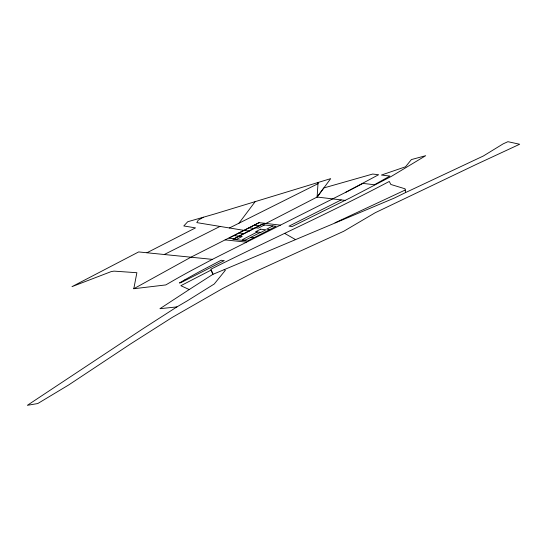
<?xml version="1.0" encoding="UTF-8"?>
<svg xmlns="http://www.w3.org/2000/svg" width="547" height="547" viewBox="0 0 547 547"><rect width="100%" height="100%" fill="white"/><g stroke="black" fill="none" stroke-linecap="round" stroke-linejoin="round"><path stroke-width="0.82" d="M265.91 223.443L317.11 197.043L318.074 182.486L317.985 183.696L229.419 227.976M212.359 259.367L189.706 271.415A280.782 63.165 -22 0 0 176.373 278.82L165.789 284.925L133.803 288.727L136.873 272.714L114.015 271.127L111.205 271.599L71.999 286.642L138.665 251.928L212.359 259.367L345.294 192.53L378.62 174.732L372.664 174.042L323.817 187.956L317.11 197.043L345.109 200.38M317.11 197.043L330.696 178.637L214.903 213.904L187.73 221.74L183.792 225.959L195.491 227.88L146.958 252.748M238.964 223.203L255.141 201.679M189.221 289.548L159.922 308.706L176.92 306.901L187.286 300.836L214.239 284.002L225.357 270.293L224.174 269.664L212.947 274.3L189.221 289.548L180.845 285.691L211.183 270.04L212.947 274.3L210.841 269.227C270.109 239.538 330.668 212.51 389.259 181.447L390.838 184.469L405.108 188.824L405.546 192.578L394.291 198.082L224.174 269.664M176.92 306.901L143.348 328.487L27.35 405.313L37.764 403.549L68.628 384.992L130.624 343.885L172.387 317.322L222.328 288.686L254.587 271.955L343.701 231.278L375.242 212.715L475.678 164.695L519.65 144.251L507.917 141.687L503.192 143.834L483.322 156.011L405.546 192.578M203.402 217.227L198.246 220.167L196.804 222.615L243.914 230.355M133.803 288.727L191.04 257.138L259.141 222.643L280.399 225.152M345.294 192.53L362.989 183.402L374.415 184.749L389.915 176.052L381.403 175.054L405.532 166.787L411.378 159.587L425.689 155.697L391.584 176.257L349.704 198.103L292.146 226.54L288.96 226.164L341.184 199.915M259.141 222.643L228.947 238.212L234.184 238.834L264.386 223.265M236.003 239.641L242.212 236.441L239.012 236.065M264.522 224.94L258.314 228.14L255.121 227.757M257.281 231.99L242.184 239.777L245.329 240.147M244.386 240.632L260.427 232.366M272.905 225.925L266.704 229.125L269.897 229.508M164.346 254.478L220.003 226.424M335.017 222.8L405.252 190M225.111 239.88L246.601 242.157M254.109 225.241L259.346 225.856M249.076 227.832L254.314 228.455M244.044 230.431L249.282 231.046M239.012 233.022L244.249 233.644M250.594 237.432L253.794 237.808M233.979 235.62L239.217 236.236M284.672 233.398L295.202 239.408M184.544 279.989L179.389 282.97L180.674 282.758L224.277 260.611L221.125 260.283L199.382 271.722A263.251 59.22 -22 0 0 184.544 279.989M261.322 224.557L232.81 239.265L247.586 241.008L276.105 226.308L261.322 224.557M260.604 229.193L255.572 231.791L260.81 232.407L265.842 229.815L260.604 229.193"/></g></svg>
